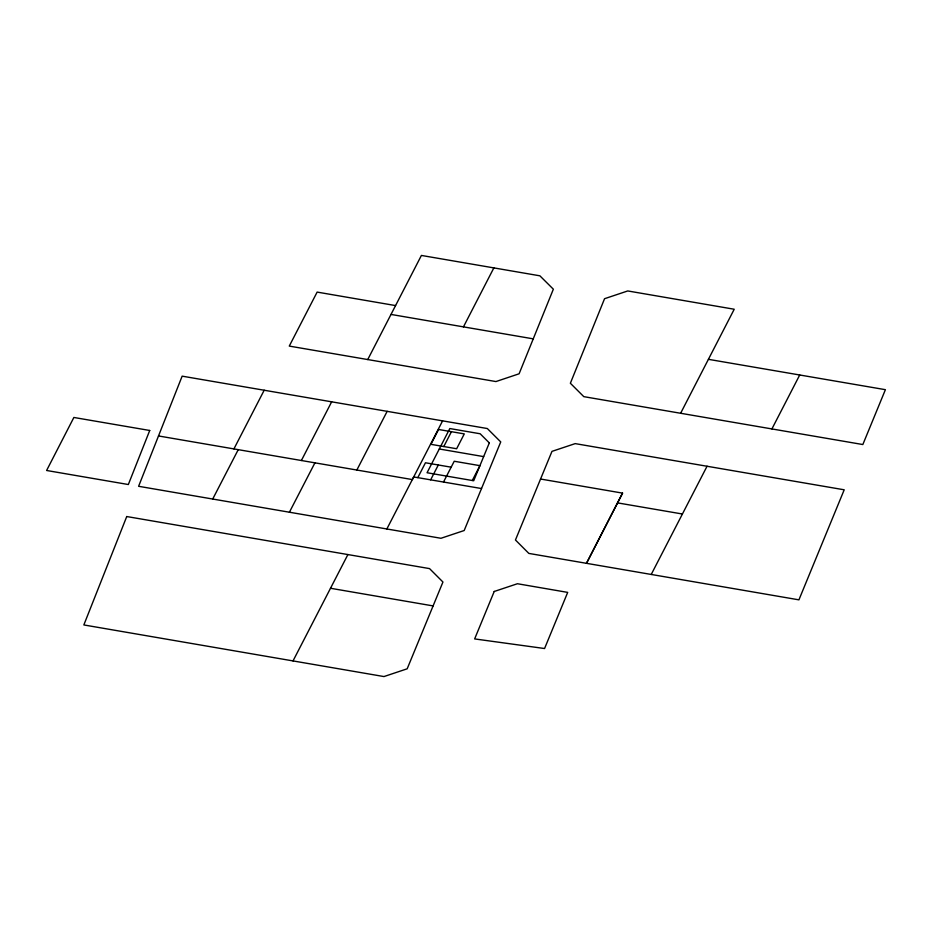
<?xml version="1.0" encoding="UTF-8"?>
<svg xmlns="http://www.w3.org/2000/svg" width="932" height="932" viewBox="0 0 932 932"><rect width="100%" height="100%" fill="white"/><g stroke="black" fill="none" stroke-linecap="round" stroke-linejoin="round"><path stroke-width="1.4" d="M395.564 305.579L317.136 292.089L289.27 346.087L495.929 381.561L519.101 373.79L553.352 289.2L539.884 275.814L421.404 255.438L367.744 359.554M481.518 488.543L500.74 441.931L487.32 428.534L182.148 376.155L138.612 486.294L440.964 538.277L464.183 530.529L481.518 488.543L413.703 476.939L386.85 528.968M540.56 479.025L515.454 539.989L528.84 553.41L798.922 599.847L844.206 489.801L575.195 443.62L551.977 451.368L540.56 479.025L622.564 493.121L586.496 563.301L622.564 493.121M233.92 448.909L264.187 390.228M301.397 460.501L331.664 401.808M463.46 326.864L493.855 267.903M293.021 660.916L347.904 554.563M442.595 420.845L412.34 479.572L158.51 435.955M417.816 477.615L425.458 462.773L451.158 467.188M443.795 446.533L451.438 431.691M430.666 479.817L438.308 464.975M443.515 482.03L454.222 461.247L479.922 465.662L472.279 480.504M680.628 413.26L734.218 309.238L627.76 290.947L604.553 298.706L570.372 383.25L583.805 396.648L862.834 444.541L885.4 389.681L708.437 359.333M651.235 574.45L707.062 466.233M771.917 428.918L799.726 374.979M212.717 499.028L238.243 449.655M289.409 512.216L314.934 462.831M356.84 470.043L387.153 411.338M391.009 314.433L533.244 338.852M439.287 448.991L483.661 456.61M617.52 502.872L682.41 514.01M330.51 588.267L433.112 605.917M149.726 430.479L128.336 484.524L46.6 470.485L73.873 417.466L149.726 430.479M126.74 516.538L83.845 624.941L383.961 676.562L407.179 668.803L442.945 582.022L429.547 568.602L126.74 516.538M489.312 442.898L473.701 480.749L427.054 472.745L449.818 428.545L480.166 433.764L489.312 442.898M494.216 591.482L474.644 638.921L544.568 648.521L567.693 592.391L517.435 583.735L494.216 591.482M438.588 429.489L430.933 444.331L456.645 448.746L464.287 433.904L438.588 429.489"/></g></svg>
